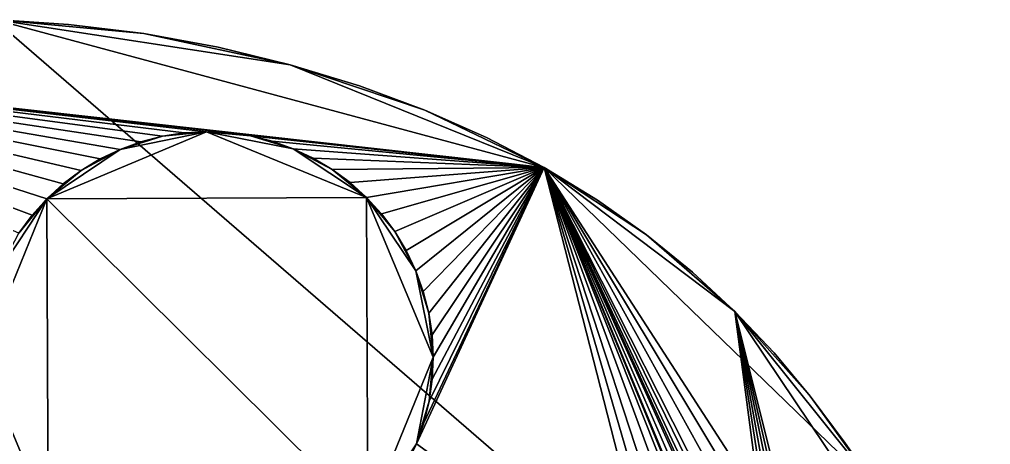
# Model space of a CAD drawing. Extents: x -90 to 90, y -51 to 49.
# Drawn here: x -21.5 to -3.66, y 41.4 to 49.2 of the extents above; entities that cross this region are included whole.
import ezdxf

# ---------------------------------------------------------------- set-up
doc = ezdxf.new("R2010")
doc.units = 0

msp = doc.modelspace()

# ---------------------------------------------------------------- linework, layer by layer
for points in [[(-69.427, -8.961, 2), (-8.214, 37.324, 2), (-21.964, 49.2, 2)], [(-28.577, 48.347, 0), (-21.964, 49.2, 0), (-11.864, 46.481, 0)], [(-19.212, 48.941, 2), (-20.596, 49.11, 2), (-21.964, 49.2, 2)], [(-16.529, 48.37, 2), (-19.212, 48.941, 2), (-21.964, 49.2, 2)], [(-11.864, 46.481, 2), (-16.529, 48.37, 2), (-21.964, 49.2, 2)], [(-8.214, 37.324, 2), (-11.864, 46.481, 2), (-21.964, 49.2, 2)], [(-21.964, 49.2, 0), (-20.596, 49.11, 0), (-19.212, 48.941, 0)], [(-21.964, 49.2, 0), (-19.212, 48.941, 0), (-16.529, 48.37, 0)], [(-21.964, 49.2, 0), (-16.529, 48.37, 0), (-11.864, 46.481, 0)], [(-20.596, 49.11, 0), (-21.964, 49.2, 0), (-21.964, 49.2, 2)], [(-20.596, 49.11, 0), (-21.964, 49.2, 2), (-20.596, 49.11, 2)], [(-19.212, 48.941, 0), (-20.596, 49.11, 0), (-20.596, 49.11, 2)], [(-19.212, 48.941, 0), (-20.596, 49.11, 2), (-19.212, 48.941, 2)], [(-16.529, 48.37, 2), (-17.852, 48.694, 2), (-19.212, 48.941, 2)], [(-19.212, 48.941, 0), (-17.852, 48.694, 0), (-16.529, 48.37, 0)], [(-17.852, 48.694, 0), (-19.212, 48.941, 0), (-19.212, 48.941, 2)], [(-17.852, 48.694, 0), (-19.212, 48.941, 2), (-17.852, 48.694, 2)], [(-16.529, 48.37, 0), (-17.852, 48.694, 0), (-17.852, 48.694, 2)], [(-16.529, 48.37, 0), (-17.852, 48.694, 2), (-16.529, 48.37, 2)], [(-17.731, -19.005, 0), (-24.889, -18.405, 0), (-28.577, 48.347, 0)], [(-17.185, -18.875, 0), (-17.731, -19.005, 0), (-28.577, 48.347, 0)], [(-16.642, -18.754, 0), (-17.185, -18.875, 0), (-28.577, 48.347, 0)], [(-16.102, -18.641, 0), (-16.642, -18.754, 0), (-28.577, 48.347, 0)], [(-15.566, -18.538, 0), (-16.102, -18.641, 0), (-28.577, 48.347, 0)], [(-15.034, -18.442, 0), (-15.566, -18.538, 0), (-28.577, 48.347, 0)], [(-14.506, -18.356, 0), (-15.034, -18.442, 0), (-28.577, 48.347, 0)], [(-13.982, -18.279, 0), (-14.506, -18.356, 0), (-28.577, 48.347, 0)], [(-13.463, -18.211, 0), (-13.982, -18.279, 0), (-28.577, 48.347, 0)], [(-12.948, -18.151, 0), (-13.463, -18.211, 0), (-28.577, 48.347, 0)], [(-12.438, -18.101, 0), (-12.948, -18.151, 0), (-28.577, 48.347, 0)], [(-28.577, 48.347, 0), (-11.864, 46.481, 0), (-17.658, 47.12, 0)], [(-28.577, 48.347, 0), (-17.658, 47.12, 0), (-18.065, 47.139, 0)], [(-28.577, 48.347, 0), (-18.065, 47.139, 0), (-18.471, 47.117, 0)], [(-28.577, 48.347, 0), (-18.471, 47.117, 0), (-18.874, 47.056, 0)], [(-13.623, -13.036, 0), (-12.438, -18.101, 0), (-28.577, 48.347, 0)], [(-28.577, 48.347, 0), (-18.874, 47.056, 0), (-19.269, 46.955, 0)], [(-28.577, 48.347, 0), (-19.269, 46.955, 0), (-19.652, 46.817, 0)], [(-13.684, -12.634, 0), (-13.623, -13.036, 0), (-28.577, 48.347, 0)], [(-13.706, -12.227, 0), (-13.684, -12.634, 0), (-28.577, 48.347, 0)], [(-28.577, 48.347, 0), (-19.652, 46.817, 0), (-20.019, 46.641, 0)], [(-28.577, 48.347, 0), (-20.019, 46.641, 0), (-20.368, 46.431, 0)], [(-13.687, -11.82, 0), (-13.706, -12.227, 0), (-28.577, 48.347, 0)], [(-13.629, -11.417, 0), (-13.687, -11.82, 0), (-28.577, 48.347, 0)], [(-28.577, 48.347, 0), (-20.368, 46.431, 0), (-20.694, 46.187, 0)], [(-28.577, 48.347, 0), (-20.694, 46.187, 0), (-20.995, 45.912, 0)], [(-13.532, -11.021, 0), (-13.629, -11.417, 0), (-28.577, 48.347, 0)], [(-13.396, -10.637, 0), (-13.532, -11.021, 0), (-28.577, 48.347, 0)], [(-28.577, 48.347, 0), (-20.995, 45.912, 0), (-21.267, 45.609, 0)], [(-28.577, 48.347, 0), (-21.267, 45.609, 0), (-21.508, 45.281, 0)], [(-13.223, -10.269, 0), (-13.396, -10.637, 0), (-28.577, 48.347, 0)], [(-13.015, -9.919, 0), (-13.223, -10.269, 0), (-28.577, 48.347, 0)], [(-12.774, -9.591, 0), (-13.015, -9.919, 0), (-28.577, 48.347, 0)], [(-12.501, -9.288, 0), (-12.774, -9.591, 0), (-28.577, 48.347, 0)], [(-12.201, -9.013, 0), (-12.501, -9.288, 0), (-28.577, 48.347, 0)], [(-11.875, -8.769, 0), (-12.201, -9.013, 0), (-28.577, 48.347, 0)], [(-11.526, -8.559, 0), (-11.875, -8.769, 0), (-28.577, 48.347, 0)], [(-11.159, -8.383, 0), (-11.526, -8.559, 0), (-28.577, 48.347, 0)], [(-10.776, -8.244, 0), (-11.159, -8.383, 0), (-28.577, 48.347, 0)], [(-28.577, 48.347, 0), (-21.702, 41.019, 0), (-12.822, -0.992, 0)], [(-10.776, -8.244, 0), (-28.577, 48.347, 0), (-12.822, -0.992, 0)], [(-14.054, 47.537, 2), (-15.256, 47.983, 2), (-16.529, 48.37, 2)], [(-11.864, 46.481, 2), (-14.054, 47.537, 2), (-16.529, 48.37, 2)], [(-16.529, 48.37, 0), (-15.256, 47.983, 0), (-14.054, 47.537, 0)], [(-16.529, 48.37, 0), (-14.054, 47.537, 0), (-11.864, 46.481, 0)], [(-15.256, 47.983, 0), (-16.529, 48.37, 0), (-16.529, 48.37, 2)], [(-15.256, 47.983, 0), (-16.529, 48.37, 2), (-15.256, 47.983, 2)], [(-14.054, 47.537, 0), (-15.256, 47.983, 0), (-15.256, 47.983, 2)], [(-14.054, 47.537, 0), (-15.256, 47.983, 2), (-14.054, 47.537, 2)], [(-11.864, 46.481, 2), (-12.923, 47.035, 2), (-14.054, 47.537, 2)], [(-14.054, 47.537, 0), (-12.923, 47.035, 0), (-11.864, 46.481, 0)], [(-12.923, 47.035, 0), (-14.054, 47.537, 0), (-14.054, 47.537, 2)], [(-12.923, 47.035, 0), (-14.054, 47.537, 2), (-12.923, 47.035, 2)], [(-20.995, 45.912, 0.2), (-19.652, 46.817, 0.2), (-18.065, 47.139, 0.2)], [(-20.995, 45.912, 0.2), (-18.065, 47.139, 0.2), (-15.126, 45.934, 0.2)], [(-19.652, 46.817, 0.2), (-18.874, 47.056, 0.2), (-18.065, 47.139, 0.2)], [(-18.874, 47.056, 0.2), (-18.471, 47.117, 0.2), (-18.065, 47.139, 0.2)], [(-18.874, 47.056, 0), (-18.471, 47.117, 0), (-18.471, 47.117, 0.2)], [(-18.874, 47.056, 0), (-18.471, 47.117, 0.2), (-18.874, 47.056, 0.2)], [(-18.471, 47.117, 0), (-18.065, 47.139, 0), (-18.065, 47.139, 0.2)], [(-18.471, 47.117, 0), (-18.065, 47.139, 0.2), (-18.471, 47.117, 0.2)], [(-18.065, 47.139, 0), (-17.658, 47.12, 0), (-17.658, 47.12, 0.2)], [(-18.065, 47.139, 0), (-17.658, 47.12, 0.2), (-18.065, 47.139, 0.2)], [(-18.065, 47.139, 0.2), (-17.658, 47.12, 0.2), (-17.255, 47.062, 0.2)], [(-18.065, 47.139, 0.2), (-17.255, 47.062, 0.2), (-16.475, 46.829, 0.2)], [(-18.065, 47.139, 0.2), (-16.475, 46.829, 0.2), (-15.126, 45.934, 0.2)], [(-11.864, 46.481, 0), (-17.255, 47.062, 0), (-17.658, 47.12, 0)], [(-17.658, 47.12, 0), (-17.255, 47.062, 0), (-17.255, 47.062, 0.2)], [(-17.658, 47.12, 0), (-17.255, 47.062, 0.2), (-17.658, 47.12, 0.2)], [(-19.652, 46.817, 0.2), (-19.269, 46.955, 0.2), (-18.874, 47.056, 0.2)], [(-19.652, 46.817, 0), (-19.269, 46.955, 0), (-19.269, 46.955, 0.2)], [(-19.652, 46.817, 0), (-19.269, 46.955, 0.2), (-19.652, 46.817, 0.2)], [(-19.269, 46.955, 0), (-18.874, 47.056, 0), (-18.874, 47.056, 0.2)], [(-19.269, 46.955, 0), (-18.874, 47.056, 0.2), (-19.269, 46.955, 0.2)], [(-11.864, 46.481, 0), (-16.859, 46.965, 0), (-17.255, 47.062, 0)], [(-17.255, 47.062, 0), (-16.859, 46.965, 0), (-16.859, 46.965, 0.2)], [(-17.255, 47.062, 0), (-16.859, 46.965, 0.2), (-17.255, 47.062, 0.2)], [(-17.255, 47.062, 0.2), (-16.859, 46.965, 0.2), (-16.475, 46.829, 0.2)], [(-11.864, 46.481, 0), (-16.475, 46.829, 0), (-16.859, 46.965, 0)], [(-16.859, 46.965, 0), (-16.475, 46.829, 0), (-16.475, 46.829, 0.2)], [(-16.859, 46.965, 0), (-16.475, 46.829, 0.2), (-16.859, 46.965, 0.2)], [(-11.864, 46.481, 0), (-12.923, 47.035, 0), (-12.923, 47.035, 2)], [(-11.864, 46.481, 0), (-12.923, 47.035, 2), (-11.864, 46.481, 2)], [(-20.995, 45.912, 0.2), (-20.368, 46.431, 0.2), (-19.652, 46.817, 0.2)], [(-20.368, 46.431, 0.2), (-20.019, 46.641, 0.2), (-19.652, 46.817, 0.2)], [(-20.019, 46.641, 0), (-19.652, 46.817, 0), (-19.652, 46.817, 0.2)], [(-20.019, 46.641, 0), (-19.652, 46.817, 0.2), (-20.019, 46.641, 0.2)], [(-11.864, 46.481, 0), (-16.106, 46.656, 0), (-16.475, 46.829, 0)], [(-16.475, 46.829, 0), (-16.106, 46.656, 0), (-16.106, 46.656, 0.2)], [(-16.475, 46.829, 0), (-16.106, 46.656, 0.2), (-16.475, 46.829, 0.2)], [(-16.475, 46.829, 0.2), (-16.106, 46.656, 0.2), (-15.756, 46.448, 0.2)], [(-16.475, 46.829, 0.2), (-15.756, 46.448, 0.2), (-15.126, 45.934, 0.2)], [(-20.368, 46.431, 0), (-20.019, 46.641, 0), (-20.019, 46.641, 0.2)], [(-20.368, 46.431, 0), (-20.019, 46.641, 0.2), (-20.368, 46.431, 0.2)], [(-11.864, 46.481, 0), (-15.756, 46.448, 0), (-16.106, 46.656, 0)], [(-16.106, 46.656, 0), (-15.756, 46.448, 0), (-15.756, 46.448, 0.2)], [(-16.106, 46.656, 0), (-15.756, 46.448, 0.2), (-16.106, 46.656, 0.2)], [(-20.995, 45.912, 0.2), (-20.694, 46.187, 0.2), (-20.368, 46.431, 0.2)], [(-20.694, 46.187, 0), (-20.368, 46.431, 0), (-20.368, 46.431, 0.2)], [(-20.694, 46.187, 0), (-20.368, 46.431, 0.2), (-20.694, 46.187, 0.2)], [(-11.864, 46.481, 0), (-15.428, 46.207, 0), (-15.756, 46.448, 0)], [(-15.756, 46.448, 0), (-15.428, 46.207, 0), (-15.428, 46.207, 0.2)], [(-15.756, 46.448, 0), (-15.428, 46.207, 0.2), (-15.756, 46.448, 0.2)], [(-15.756, 46.448, 0.2), (-15.428, 46.207, 0.2), (-15.126, 45.934, 0.2)], [(-11.864, 46.481, 0), (-15.126, 45.934, 0), (-15.428, 46.207, 0)], [(-11.864, 46.481, 0), (-14.851, 45.634, 0), (-15.126, 45.934, 0)], [(-11.864, 46.481, 0), (-14.607, 45.307, 0), (-14.851, 45.634, 0)], [(-11.864, 46.481, 0), (-14.396, 44.959, 0), (-14.607, 45.307, 0)], [(-11.864, 46.481, 0), (-14.221, 44.591, 0), (-14.396, 44.959, 0)], [(-11.864, 46.481, 0), (-14.082, 44.208, 0), (-14.221, 44.591, 0)], [(-11.864, 46.481, 0), (-9.73, 38.174, 0), (-14.209, 41.415, 0)], [(-11.864, 46.481, 0), (-14.209, 41.415, 0), (-14.073, 41.799, 0)], [(-11.864, 46.481, 0), (-13.982, 43.814, 0), (-14.082, 44.208, 0)], [(-11.864, 46.481, 0), (-14.073, 41.799, 0), (-13.976, 42.194, 0)], [(-11.864, 46.481, 0), (-13.921, 43.411, 0), (-13.982, 43.814, 0)], [(-11.864, 46.481, 0), (-13.976, 42.194, 0), (-13.917, 42.598, 0)], [(-11.864, 46.481, 0), (-13.899, 43.004, 0), (-13.921, 43.411, 0)], [(-11.864, 46.481, 0), (-13.917, 42.598, 0), (-13.899, 43.004, 0)], [(-7.965, 37.492, 2), (-7.829, 37.557, 2), (-11.864, 46.481, 2)], [(-8.093, 37.414, 2), (-7.965, 37.492, 2), (-11.864, 46.481, 2)], [(-8.214, 37.324, 2), (-8.093, 37.414, 2), (-11.864, 46.481, 2)], [(-9.982, 45.246, 2), (-10.883, 45.886, 2), (-11.864, 46.481, 2)], [(-11.864, 46.481, 2), (-7.829, 37.557, 2), (-7.688, 37.608, 2)], [(-11.864, 46.481, 2), (-7.688, 37.608, 2), (-7.543, 37.645, 2)], [(-8.36, 43.84, 2), (-9.982, 45.246, 2), (-11.864, 46.481, 2)], [(-8.36, 43.84, 2), (-11.864, 46.481, 2), (-7.543, 37.645, 2)], [(-11.864, 46.481, 0), (-10.883, 45.886, 0), (-9.982, 45.246, 0)], [(-11.864, 46.481, 0), (-9.982, 45.246, 0), (-8.36, 43.84, 0)], [(-11.864, 46.481, 0), (-8.36, 43.84, 0), (-5.684, 40.511, 0)], [(-11.864, 46.481, 0), (-5.684, 40.511, 0), (-7.251, 39.358, 0)], [(-11.864, 46.481, 0), (-7.251, 39.358, 0), (-7.565, 39.342)], [(-11.864, 46.481, 0), (-7.565, 39.342), (-7.877, 39.294, 0)], [(-11.864, 46.481, 0), (-7.877, 39.294, 0), (-8.183, 39.217, 0)], [(-11.864, 46.481, 0), (-8.183, 39.217, 0), (-8.479, 39.109, 0)], [(-11.864, 46.481, 0), (-8.479, 39.109, 0), (-8.764, 38.973, 0)], [(-11.864, 46.481, 0), (-8.764, 38.973, 0), (-9.034, 38.81, 0)], [(-11.864, 46.481, 0), (-9.034, 38.81, 0), (-9.286, 38.621, 0)], [(-11.864, 46.481, 0), (-9.286, 38.621, 0), (-9.519, 38.409, 0)], [(-11.864, 46.481, 0), (-9.519, 38.409, 0), (-9.73, 38.174, 0)], [(-10.883, 45.886, 0), (-11.864, 46.481, 0), (-11.864, 46.481, 2)], [(-10.883, 45.886, 0), (-11.864, 46.481, 2), (-10.883, 45.886, 2)], [(-15.428, 46.207, 0), (-15.126, 45.934, 0), (-15.126, 45.934, 0.2)], [(-15.428, 46.207, 0), (-15.126, 45.934, 0.2), (-15.428, 46.207, 0.2)], [(-20.995, 45.912, 0), (-20.694, 46.187, 0), (-20.694, 46.187, 0.2)], [(-20.995, 45.912, 0), (-20.694, 46.187, 0.2), (-20.995, 45.912, 0.2)], [(-22.199, 42.973, 0.2), (-21.889, 44.562, 0.2), (-20.995, 45.912, 0.2)], [(-20.972, 40.043, 0.2), (-22.199, 42.973, 0.2), (-20.995, 45.912, 0.2)], [(-21.889, 44.562, 0.2), (-21.508, 45.281, 0.2), (-20.995, 45.912, 0.2)], [(-21.508, 45.281, 0.2), (-21.267, 45.609, 0.2), (-20.995, 45.912, 0.2)], [(-21.267, 45.609, 0), (-20.995, 45.912, 0), (-20.995, 45.912, 0.2)], [(-21.267, 45.609, 0), (-20.995, 45.912, 0.2), (-21.267, 45.609, 0.2)], [(-20.995, 45.912, 0.2), (-15.126, 45.934, 0.2), (-15.103, 40.065, 0.2)], [(-15.103, 40.065, 0.2), (-20.972, 40.043, 0.2), (-20.995, 45.912, 0.2)], [(-15.126, 45.934, 0), (-14.851, 45.634, 0), (-14.851, 45.634, 0.2)], [(-15.126, 45.934, 0), (-14.851, 45.634, 0.2), (-15.126, 45.934, 0.2)], [(-15.126, 45.934, 0.2), (-14.851, 45.634, 0.2), (-14.607, 45.307, 0.2)], [(-15.126, 45.934, 0.2), (-14.607, 45.307, 0.2), (-14.221, 44.591, 0.2)], [(-15.126, 45.934, 0.2), (-14.221, 44.591, 0.2), (-13.899, 43.004, 0.2)], [(-15.126, 45.934, 0.2), (-13.899, 43.004, 0.2), (-15.103, 40.065, 0.2)], [(-9.982, 45.246, 0), (-10.883, 45.886, 0), (-10.883, 45.886, 2)], [(-9.982, 45.246, 0), (-10.883, 45.886, 2), (-9.982, 45.246, 2)], [(-21.508, 45.281, 0), (-21.267, 45.609, 0), (-21.267, 45.609, 0.2)], [(-21.508, 45.281, 0), (-21.267, 45.609, 0.2), (-21.508, 45.281, 0.2)], [(-14.851, 45.634, 0), (-14.607, 45.307, 0), (-14.607, 45.307, 0.2)], [(-14.851, 45.634, 0), (-14.607, 45.307, 0.2), (-14.851, 45.634, 0.2)], [(-14.607, 45.307, 0), (-14.396, 44.959, 0), (-14.396, 44.959, 0.2)], [(-14.607, 45.307, 0), (-14.396, 44.959, 0.2), (-14.607, 45.307, 0.2)], [(-14.607, 45.307, 0.2), (-14.396, 44.959, 0.2), (-14.221, 44.591, 0.2)], [(-8.36, 43.84, 2), (-9.14, 44.561, 2), (-9.982, 45.246, 2)], [(-9.982, 45.246, 0), (-9.14, 44.561, 0), (-8.36, 43.84, 0)], [(-9.14, 44.561, 0), (-9.982, 45.246, 0), (-9.982, 45.246, 2)], [(-9.14, 44.561, 0), (-9.982, 45.246, 2), (-9.14, 44.561, 2)], [(-14.396, 44.959, 0), (-14.221, 44.591, 0), (-14.221, 44.591, 0.2)], [(-14.396, 44.959, 0), (-14.221, 44.591, 0.2), (-14.396, 44.959, 0.2)], [(-14.221, 44.591, 0), (-14.082, 44.208, 0), (-14.082, 44.208, 0.2)], [(-14.221, 44.591, 0), (-14.082, 44.208, 0.2), (-14.221, 44.591, 0.2)], [(-14.221, 44.591, 0.2), (-14.082, 44.208, 0.2), (-13.982, 43.814, 0.2)], [(-14.221, 44.591, 0.2), (-13.982, 43.814, 0.2), (-13.899, 43.004, 0.2)], [(-8.36, 43.84, 0), (-9.14, 44.561, 0), (-9.14, 44.561, 2)], [(-8.36, 43.84, 0), (-9.14, 44.561, 2), (-8.36, 43.84, 2)], [(-14.082, 44.208, 0), (-13.982, 43.814, 0), (-13.982, 43.814, 0.2)], [(-14.082, 44.208, 0), (-13.982, 43.814, 0.2), (-14.082, 44.208, 0.2)], [(-13.982, 43.814, 0), (-13.921, 43.411, 0), (-13.921, 43.411, 0.2)], [(-13.982, 43.814, 0), (-13.921, 43.411, 0.2), (-13.982, 43.814, 0.2)], [(-13.982, 43.814, 0.2), (-13.921, 43.411, 0.2), (-13.899, 43.004, 0.2)], [(-6.974, 42.289, 2), (-7.64, 43.083, 2), (-8.36, 43.84, 2)], [(-5.684, 40.511, 2), (-6.974, 42.289, 2), (-8.36, 43.84, 2)], [(-8.36, 43.84, 2), (-7.543, 37.645, 2), (-7.394, 37.667, 2)], [(-3.664, 36.857, 2), (-5.684, 40.511, 2), (-8.36, 43.84, 2)], [(-8.36, 43.84, 2), (-7.394, 37.667, 2), (-7.244, 37.675, 2)], [(-8.36, 43.84, 2), (-7.244, 37.675, 2), (-7.094, 37.669, 2)], [(-8.36, 43.84, 2), (-7.094, 37.669, 2), (-6.946, 37.647, 2)], [(-8.36, 43.84, 2), (-6.946, 37.647, 2), (-6.8, 37.611, 2)], [(-3.664, 36.857, 2), (-8.36, 43.84, 2), (-6.8, 37.611, 2)], [(-8.36, 43.84, 0), (-7.64, 43.083, 0), (-6.974, 42.289, 0)], [(-8.36, 43.84, 0), (-6.974, 42.289, 0), (-5.684, 40.511, 0)], [(-7.64, 43.083, 0), (-8.36, 43.84, 0), (-8.36, 43.84, 2)], [(-7.64, 43.083, 0), (-8.36, 43.84, 2), (-7.64, 43.083, 2)], [(-13.921, 43.411, 0.2), (-13.921, 43.411, 0), (-13.899, 43.004, 0)], [(-13.921, 43.411, 0.2), (-13.899, 43.004, 0), (-13.899, 43.004, 0.2)], [(-13.899, 43.004, 0.2), (-14.209, 41.415, 0.2), (-15.103, 40.065, 0.2)], [(-13.899, 43.004, 0.2), (-13.976, 42.194, 0.2), (-14.209, 41.415, 0.2)], [(-13.899, 43.004, 0.2), (-13.917, 42.598, 0.2), (-13.976, 42.194, 0.2)], [(-13.899, 43.004, 0), (-13.917, 42.598, 0), (-13.917, 42.598, 0.2)], [(-13.899, 43.004, 0), (-13.917, 42.598, 0.2), (-13.899, 43.004, 0.2)], [(-6.974, 42.289, 0), (-7.64, 43.083, 0), (-7.64, 43.083, 2)], [(-6.974, 42.289, 0), (-7.64, 43.083, 2), (-6.974, 42.289, 2)], [(-20.972, 40.043, 0.2), (-21.877, 41.386, 0.2), (-22.199, 42.973, 0.2)], [(-13.917, 42.598, 0), (-13.976, 42.194, 0), (-13.976, 42.194, 0.2)], [(-13.917, 42.598, 0), (-13.976, 42.194, 0.2), (-13.917, 42.598, 0.2)], [(-5.684, 40.511, 2), (-6.332, 41.424, 2), (-6.974, 42.289, 2)], [(-6.974, 42.289, 0), (-6.332, 41.424), (-5.684, 40.511, 0)], [(-6.332, 41.424), (-6.974, 42.289, 0), (-6.974, 42.289, 2)], [(-6.332, 41.424), (-6.974, 42.289, 2), (-6.332, 41.424, 2)], [(-13.976, 42.194, 0.2), (-14.073, 41.799, 0.2), (-14.209, 41.415, 0.2)], [(-13.976, 42.194, 0), (-14.073, 41.799, 0), (-14.073, 41.799, 0.2)], [(-13.976, 42.194, 0), (-14.073, 41.799, 0.2), (-13.976, 42.194, 0.2)], [(-14.073, 41.799, 0), (-14.209, 41.415, 0), (-14.209, 41.415, 0.2)], [(-14.073, 41.799, 0), (-14.209, 41.415, 0.2), (-14.073, 41.799, 0.2)], [(-14.209, 41.415, 0.2), (-14.59, 40.696, 0.2), (-15.103, 40.065, 0.2)], [(-14.209, 41.415, 0.2), (-14.382, 41.046, 0.2), (-14.59, 40.696, 0.2)], [(-9.73, 38.174, 0), (-14.382, 41.046, 0), (-14.209, 41.415, 0)], [(-14.209, 41.415, 0), (-14.382, 41.046, 0), (-14.382, 41.046, 0.2)], [(-14.209, 41.415, 0), (-14.382, 41.046, 0.2), (-14.209, 41.415, 0.2)], [(-5.684, 40.511, 0), (-6.332, 41.424), (-6.332, 41.424, 2)], [(-5.684, 40.511, 0), (-6.332, 41.424, 2), (-5.684, 40.511, 2)]]:
    msp.add_3dface(points)

doc.saveas('drawing.dxf')
